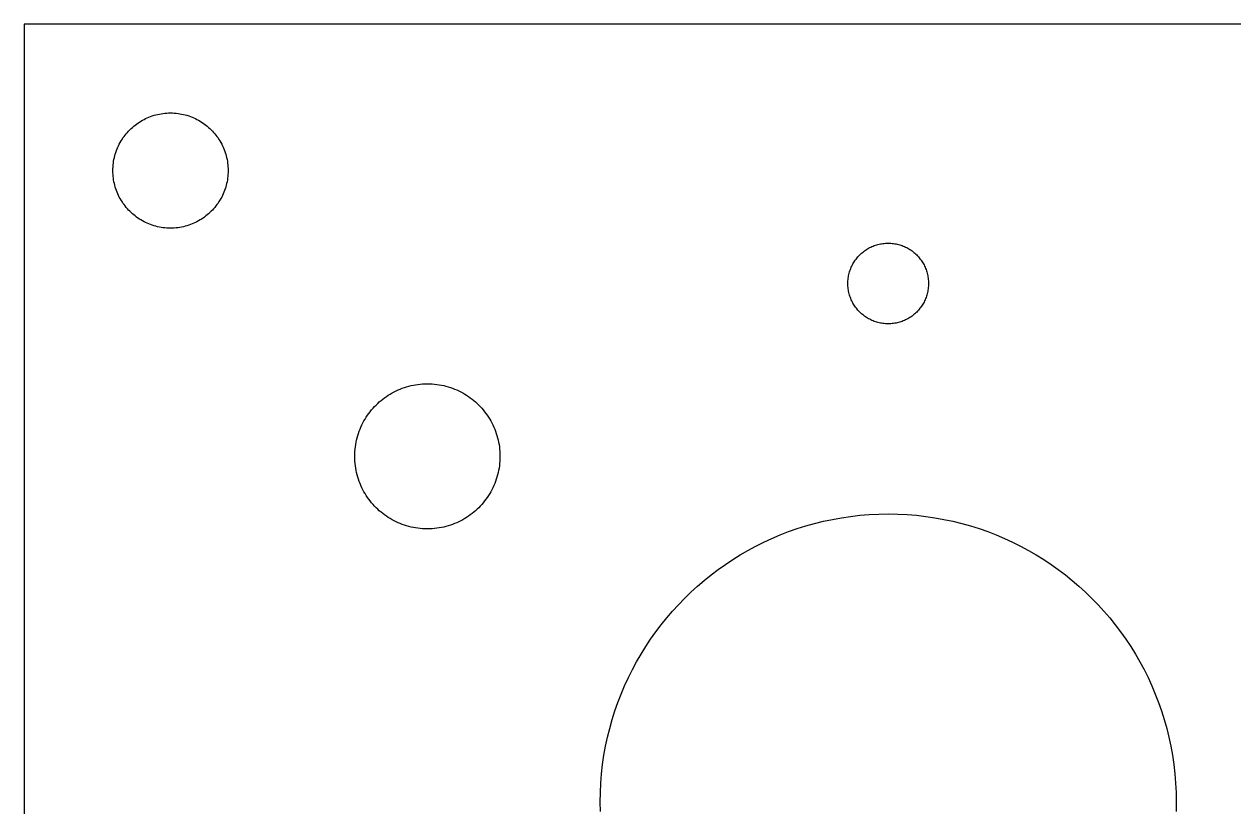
# Model space of a CAD drawing. Header units: metres. Extents: x -105 to 105, y -68 to 68.
# Drawn here: x -105 to 0, y -0.4 to 67.5 of the extents above; entities that cross this region are included whole.
import ezdxf

# ---------------------------------------------------------------- set-up
doc = ezdxf.new("R2010")
doc.units = ezdxf.units.M

msp = doc.modelspace()

# ---------------------------------------------------------------- linework, layer by layer
for p, q in [((105, 67.5), (-105, 67.5)), ((-105, 67.5), (-105, -67.5)), ((-95.3756, 58.7424), (-95.2529, 58.8353)), ((-95.2529, 58.8353), (-95.1274, 58.9244)), ((-95.1274, 58.9244), (-94.999, 59.0097)), ((-94.999, 59.0097), (-94.8679, 59.0911)), ((-94.8679, 59.0911), (-94.7341, 59.1685)), ((-94.7341, 59.1685), (-94.5978, 59.2419)), ((-94.5978, 59.2419), (-94.459, 59.3111)), ((-94.459, 59.3111), (-94.3177, 59.3762)), ((-94.3177, 59.3762), (-94.1741, 59.4369)), ((-94.1741, 59.4369), (-94.0284, 59.4932)), ((-94.0284, 59.4932), (-93.8804, 59.5451)), ((-93.8804, 59.5451), (-93.7303, 59.5924)), ((-93.7303, 59.5924), (-93.5783, 59.6351)), ((-93.5783, 59.6351), (-93.4243, 59.6731)), ((-93.4243, 59.6731), (-93.2686, 59.7062)), ((-93.2686, 59.7062), (-93.111, 59.7345)), ((-93.111, 59.7345), (-92.9518, 59.7579)), ((-92.9518, 59.7579), (-92.791, 59.7762)), ((-92.791, 59.7762), (-92.6287, 59.7893)), ((-92.6287, 59.7893), (-92.465, 59.7973)), ((-92.465, 59.7973), (-92.3, 59.8)), ((-92.3, 59.8), (-92.1349, 59.7973)), ((-92.1349, 59.7973), (-91.9713, 59.7894)), ((-91.9713, 59.7894), (-91.809, 59.7762)), ((-91.809, 59.7762), (-91.6482, 59.7579)), ((-91.6482, 59.7579), (-91.489, 59.7346)), ((-91.489, 59.7346), (-91.3314, 59.7063)), ((-91.3314, 59.7063), (-91.1757, 59.6731)), ((-91.1757, 59.6731), (-91.0217, 59.6351)), ((-91.0217, 59.6351), (-90.8697, 59.5924)), ((-90.8697, 59.5924), (-90.7196, 59.5451)), ((-90.7196, 59.5451), (-90.5716, 59.4932)), ((-90.5716, 59.4932), (-90.4258, 59.4369)), ((-90.4258, 59.4369), (-90.2823, 59.3762)), ((-90.2823, 59.3762), (-90.141, 59.3112)), ((-90.141, 59.3112), (-90.0022, 59.2419)), ((-90.0022, 59.2419), (-89.8659, 59.1685)), ((-89.8659, 59.1685), (-89.7321, 59.0911)), ((-89.7321, 59.0911), (-89.601, 59.0097)), ((-89.601, 59.0097), (-89.4726, 58.9244)), ((-89.4726, 58.9244), (-89.347, 58.8353)), ((-89.347, 58.8353), (-89.2244, 58.7425)), ((-96.4244, 57.6274), (-96.3353, 57.7529)), ((-96.3353, 57.7529), (-96.2425, 57.8756)), ((-96.2425, 57.8756), (-96.146, 57.9952)), ((-96.146, 57.9952), (-96.046, 58.1118)), ((-96.046, 58.1118), (-95.9424, 58.2253)), ((-95.9424, 58.2253), (-95.8355, 58.3355)), ((-95.8355, 58.3355), (-95.7253, 58.4424)), ((-95.7253, 58.4424), (-95.6119, 58.5459)), ((-95.6119, 58.5459), (-95.4953, 58.646)), ((-95.4953, 58.646), (-95.3756, 58.7424)), ((-89.2244, 58.7425), (-89.1047, 58.646)), ((-89.1047, 58.646), (-88.9881, 58.546)), ((-88.9881, 58.546), (-88.8747, 58.4424)), ((-88.8747, 58.4424), (-88.7645, 58.3355)), ((-88.7645, 58.3355), (-88.6575, 58.2253)), ((-88.6575, 58.2253), (-88.554, 58.1119)), ((-88.554, 58.1119), (-88.454, 57.9953)), ((-88.454, 57.9953), (-88.3575, 57.8756)), ((-88.3575, 57.8756), (-88.2647, 57.7529)), ((-88.2647, 57.7529), (-88.1756, 57.6274)), ((-96.9369, 56.6741), (-96.8762, 56.8177)), ((-96.8762, 56.8177), (-96.8111, 56.959)), ((-96.8111, 56.959), (-96.7419, 57.0978)), ((-96.7419, 57.0978), (-96.6685, 57.2341)), ((-96.6685, 57.2341), (-96.5911, 57.3679)), ((-96.5911, 57.3679), (-96.5097, 57.499)), ((-96.5097, 57.499), (-96.4244, 57.6274)), ((-88.1756, 57.6274), (-88.0903, 57.499)), ((-88.0903, 57.499), (-88.0089, 57.3679)), ((-88.0089, 57.3679), (-87.9315, 57.2341)), ((-87.9315, 57.2341), (-87.8581, 57.0978)), ((-87.8581, 57.0978), (-87.7888, 56.959)), ((-87.7888, 56.959), (-87.7238, 56.8177)), ((-87.7238, 56.8177), (-87.6631, 56.6742)), ((-97.2345, 55.611), (-97.2063, 55.7686)), ((-97.2063, 55.7686), (-97.1731, 55.9243)), ((-97.1731, 55.9243), (-97.1351, 56.0783)), ((-97.1351, 56.0783), (-97.0924, 56.2303)), ((-97.0924, 56.2303), (-97.0451, 56.3804)), ((-97.0451, 56.3804), (-96.9932, 56.5284)), ((-96.9932, 56.5284), (-96.9369, 56.6741)), ((-87.6631, 56.6742), (-87.6068, 56.5284)), ((-87.6068, 56.5284), (-87.5549, 56.3804)), ((-87.5549, 56.3804), (-87.5076, 56.2304)), ((-87.5076, 56.2304), (-87.4649, 56.0783)), ((-87.4649, 56.0783), (-87.4269, 55.9244)), ((-87.4269, 55.9244), (-87.3937, 55.7686)), ((-87.3937, 55.7686), (-87.3654, 55.611)), ((-97.3, 54.8), (-97.2973, 54.965)), ((-97.2973, 54.6349), (-97.3, 54.8)), ((-97.2973, 54.965), (-97.2894, 55.1287)), ((-97.2894, 54.4712), (-97.2973, 54.6349)), ((-97.2894, 55.1287), (-97.2762, 55.291)), ((-97.2762, 55.291), (-97.2579, 55.4518)), ((-97.2579, 55.4518), (-97.2345, 55.611)), ((-87.3654, 55.611), (-87.3421, 55.4518)), ((-87.3421, 55.4518), (-87.3238, 55.291)), ((-87.3238, 55.291), (-87.3106, 55.1288)), ((-87.3106, 55.1288), (-87.3027, 54.9651)), ((-87.3027, 54.6349), (-87.3106, 54.4712)), ((-87.3027, 54.9651), (-87.3, 54.8)), ((-87.3, 54.8), (-87.3027, 54.6349)), ((-97.2762, 54.3089), (-97.2894, 54.4712)), ((-97.2579, 54.1481), (-97.2762, 54.3089)), ((-97.2346, 53.9889), (-97.2579, 54.1481)), ((-97.2063, 53.8314), (-97.2346, 53.9889)), ((-97.1731, 53.6756), (-97.2063, 53.8314)), ((-97.1351, 53.5217), (-97.1731, 53.6756)), ((-87.4269, 53.6756), (-87.4649, 53.5217)), ((-87.3938, 53.8314), (-87.4269, 53.6756)), ((-87.3654, 53.989), (-87.3938, 53.8314)), ((-87.3421, 54.1482), (-87.3654, 53.989)), ((-87.3238, 54.3089), (-87.3421, 54.1482)), ((-87.3106, 54.4712), (-87.3238, 54.3089)), ((-97.0924, 53.3696), (-97.1351, 53.5217)), ((-97.0451, 53.2196), (-97.0924, 53.3696)), ((-96.9932, 53.0716), (-97.0451, 53.2196)), ((-96.9369, 52.9258), (-96.9932, 53.0716)), ((-96.8762, 52.7823), (-96.9369, 52.9258)), ((-96.8111, 52.641), (-96.8762, 52.7823)), ((-96.7419, 52.5022), (-96.8111, 52.641)), ((-96.6685, 52.3658), (-96.7419, 52.5022)), ((-87.8581, 52.5022), (-87.9315, 52.3659)), ((-87.7889, 52.641), (-87.8581, 52.5022)), ((-87.7238, 52.7823), (-87.7889, 52.641)), ((-87.6631, 52.9258), (-87.7238, 52.7823)), ((-87.6068, 53.0716), (-87.6631, 52.9258)), ((-87.5549, 53.2196), (-87.6068, 53.0716)), ((-87.5076, 53.3696), (-87.5549, 53.2196)), ((-87.4649, 53.5217), (-87.5076, 53.3696)), ((-96.5911, 52.2321), (-96.6685, 52.3658)), ((-96.5097, 52.101), (-96.5911, 52.2321)), ((-96.4244, 51.9726), (-96.5097, 52.101)), ((-96.3353, 51.847), (-96.4244, 51.9726)), ((-96.2425, 51.7244), (-96.3353, 51.847)), ((-96.146, 51.6047), (-96.2425, 51.7244)), ((-96.046, 51.4881), (-96.146, 51.6047)), ((-95.9425, 51.3747), (-96.046, 51.4881)), ((-88.554, 51.4881), (-88.6575, 51.3747)), ((-88.454, 51.6047), (-88.554, 51.4881)), ((-88.3575, 51.7244), (-88.454, 51.6047)), ((-88.2647, 51.8471), (-88.3575, 51.7244)), ((-88.1756, 51.9726), (-88.2647, 51.8471)), ((-88.0903, 52.101), (-88.1756, 51.9726)), ((-88.0089, 52.2321), (-88.0903, 52.101)), ((-87.9315, 52.3659), (-88.0089, 52.2321)), ((-95.8355, 51.2645), (-95.9425, 51.3747)), ((-95.7253, 51.1575), (-95.8355, 51.2645)), ((-95.6119, 51.054), (-95.7253, 51.1575)), ((-95.4953, 50.954), (-95.6119, 51.054)), ((-95.3756, 50.8575), (-95.4953, 50.954)), ((-95.2529, 50.7647), (-95.3756, 50.8575)), ((-95.1274, 50.6756), (-95.2529, 50.7647)), ((-94.999, 50.5903), (-95.1274, 50.6756)), ((-94.8679, 50.5089), (-94.999, 50.5903)), ((-94.7341, 50.4314), (-94.8679, 50.5089)), ((-94.5978, 50.3581), (-94.7341, 50.4314)), ((-89.8659, 50.4315), (-90.0022, 50.3581)), ((-89.7321, 50.5089), (-89.8659, 50.4315)), ((-89.601, 50.5903), (-89.7321, 50.5089)), ((-89.4726, 50.6756), (-89.601, 50.5903)), ((-89.3471, 50.7647), (-89.4726, 50.6756)), ((-89.2244, 50.8575), (-89.3471, 50.7647)), ((-89.1047, 50.954), (-89.2244, 50.8575)), ((-88.9881, 51.054), (-89.1047, 50.954)), ((-88.8747, 51.1576), (-88.9881, 51.054)), ((-88.7645, 51.2645), (-88.8747, 51.1576)), ((-88.6575, 51.3747), (-88.7645, 51.2645)), ((-94.459, 50.2888), (-94.5978, 50.3581)), ((-94.3177, 50.2238), (-94.459, 50.2888)), ((-94.1742, 50.1631), (-94.3177, 50.2238)), ((-94.0284, 50.1068), (-94.1742, 50.1631)), ((-93.8804, 50.0549), (-94.0284, 50.1068)), ((-93.7303, 50.0076), (-93.8804, 50.0549)), ((-93.5783, 49.9649), (-93.7303, 50.0076)), ((-93.4243, 49.9269), (-93.5783, 49.9649)), ((-93.2686, 49.8937), (-93.4243, 49.9269)), ((-93.111, 49.8654), (-93.2686, 49.8937)), ((-92.9518, 49.8421), (-93.111, 49.8654)), ((-92.791, 49.8238), (-92.9518, 49.8421)), ((-92.6288, 49.8106), (-92.791, 49.8238)), ((-92.465, 49.8027), (-92.6288, 49.8106)), ((-92.3, 49.8), (-92.465, 49.8027)), ((-92.135, 49.8027), (-92.3, 49.8)), ((-91.9713, 49.8106), (-92.135, 49.8027)), ((-91.809, 49.8238), (-91.9713, 49.8106)), ((-91.6482, 49.8421), (-91.809, 49.8238)), ((-91.489, 49.8654), (-91.6482, 49.8421)), ((-91.3315, 49.8938), (-91.489, 49.8654)), ((-91.1757, 49.9269), (-91.3315, 49.8938)), ((-91.0217, 49.9649), (-91.1757, 49.9269)), ((-90.8697, 50.0076), (-91.0217, 49.9649)), ((-90.7196, 50.0549), (-90.8697, 50.0076)), ((-90.5717, 50.1068), (-90.7196, 50.0549)), ((-90.4258, 50.1631), (-90.5717, 50.1068)), ((-90.2823, 50.2238), (-90.4258, 50.1631)), ((-90.141, 50.2888), (-90.2823, 50.2238)), ((-90.0022, 50.3581), (-90.141, 50.2888)), ((-31.2098, 48.2853), (-31.1063, 48.3216)), ((-31.1063, 48.3216), (-31.0012, 48.3547)), ((-31.0012, 48.3547), (-30.8948, 48.3846)), ((-30.8948, 48.3846), (-30.787, 48.4111)), ((-30.787, 48.4111), (-30.678, 48.4344)), ((-30.678, 48.4344), (-30.5677, 48.4542)), ((-30.5677, 48.4542), (-30.4563, 48.4705)), ((-30.4563, 48.4705), (-30.3437, 48.4833)), ((-30.3437, 48.4833), (-30.2301, 48.4926)), ((-30.2301, 48.4926), (-30.1155, 48.4981)), ((-30.1155, 48.4981), (-30, 48.5)), ((-30, 48.5), (-29.8845, 48.4981)), ((-29.8845, 48.4981), (-29.7699, 48.4926)), ((-29.7699, 48.4926), (-29.6563, 48.4833)), ((-29.6563, 48.4833), (-29.5437, 48.4705)), ((-29.5437, 48.4705), (-29.4323, 48.4542)), ((-29.4323, 48.4542), (-29.322, 48.4344)), ((-29.322, 48.4344), (-29.213, 48.4111)), ((-29.213, 48.4111), (-29.1052, 48.3846)), ((-29.1052, 48.3846), (-28.9987, 48.3547)), ((-28.9987, 48.3547), (-28.8937, 48.3216)), ((-28.8937, 48.3216), (-28.7901, 48.2852)), ((-32.6922, 47.2367), (-32.6222, 47.3183)), ((-32.6222, 47.3183), (-32.5497, 47.3977)), ((-32.5497, 47.3977), (-32.4749, 47.4749)), ((-32.4749, 47.4749), (-32.3977, 47.5497)), ((-32.3977, 47.5497), (-32.3183, 47.6222)), ((-32.3183, 47.6222), (-32.2367, 47.6922)), ((-32.2367, 47.6922), (-32.1529, 47.7597)), ((-32.1529, 47.7597), (-32.067, 47.8247)), ((-32.067, 47.8247), (-31.9792, 47.8871)), ((-31.9792, 47.8871), (-31.8893, 47.9468)), ((-31.8893, 47.9468), (-31.7975, 48.0038)), ((-31.7975, 48.0038), (-31.7039, 48.058)), ((-31.7039, 48.058), (-31.6084, 48.1093)), ((-31.6084, 48.1093), (-31.5113, 48.1578)), ((-31.5113, 48.1578), (-31.4124, 48.2033)), ((-31.4124, 48.2033), (-31.3119, 48.2458)), ((-31.3119, 48.2458), (-31.2098, 48.2853)), ((-28.7901, 48.2852), (-28.6881, 48.2458)), ((-28.6881, 48.2458), (-28.5876, 48.2033)), ((-28.5876, 48.2033), (-28.4887, 48.1578)), ((-28.4887, 48.1578), (-28.3915, 48.1093)), ((-28.3915, 48.1093), (-28.2961, 48.058)), ((-28.2961, 48.058), (-28.2025, 48.0038)), ((-28.2025, 48.0038), (-28.1107, 47.9468)), ((-28.1107, 47.9468), (-28.0208, 47.8871)), ((-28.0208, 47.8871), (-27.9329, 47.8247)), ((-27.9329, 47.8247), (-27.8471, 47.7597)), ((-27.8471, 47.7597), (-27.7633, 47.6922)), ((-27.7633, 47.6922), (-27.6817, 47.6221)), ((-27.6817, 47.6221), (-27.6023, 47.5497)), ((-27.6023, 47.5497), (-27.5251, 47.4749)), ((-27.5251, 47.4749), (-27.4503, 47.3977)), ((-27.4503, 47.3977), (-27.3778, 47.3183)), ((-27.3778, 47.3183), (-27.3078, 47.2367)), ((-33.3216, 46.1063), (-33.2852, 46.2098)), ((-33.2852, 46.2098), (-33.2458, 46.3119)), ((-33.2458, 46.3119), (-33.2033, 46.4124)), ((-33.2033, 46.4124), (-33.1578, 46.5113)), ((-33.1578, 46.5113), (-33.1093, 46.6084)), ((-33.1093, 46.6084), (-33.058, 46.7039)), ((-33.058, 46.7039), (-33.0038, 46.7975)), ((-33.0038, 46.7975), (-32.9468, 46.8893)), ((-32.9468, 46.8893), (-32.8871, 46.9792)), ((-32.8871, 46.9792), (-32.8247, 47.067)), ((-32.8247, 47.067), (-32.7597, 47.1529)), ((-32.7597, 47.1529), (-32.6922, 47.2367)), ((-27.3078, 47.2367), (-27.2403, 47.1529)), ((-27.2403, 47.1529), (-27.1753, 47.067)), ((-27.1753, 47.067), (-27.1129, 46.9792)), ((-27.1129, 46.9792), (-27.0532, 46.8893)), ((-27.0532, 46.8893), (-26.9962, 46.7975)), ((-26.9962, 46.7975), (-26.942, 46.7039)), ((-26.942, 46.7039), (-26.8907, 46.6084)), ((-26.8907, 46.6084), (-26.8422, 46.5113)), ((-26.8422, 46.5113), (-26.7967, 46.4124)), ((-26.7967, 46.4124), (-26.7542, 46.3119)), ((-26.7542, 46.3119), (-26.7147, 46.2098)), ((-26.7147, 46.2098), (-26.6784, 46.1063)), ((-33.4981, 45.1155), (-33.4926, 45.2301)), ((-33.4926, 45.2301), (-33.4833, 45.3437)), ((-33.4833, 45.3437), (-33.4705, 45.4563)), ((-33.4705, 45.4563), (-33.4542, 45.5677)), ((-33.4542, 45.5677), (-33.4344, 45.678)), ((-33.4344, 45.678), (-33.4111, 45.787)), ((-33.4111, 45.787), (-33.3846, 45.8948)), ((-33.3846, 45.8948), (-33.3547, 46.0012)), ((-33.3547, 46.0012), (-33.3216, 46.1063)), ((-26.6784, 46.1063), (-26.6453, 46.0012)), ((-26.6453, 46.0012), (-26.6154, 45.8948)), ((-26.6154, 45.8948), (-26.5888, 45.787)), ((-26.5888, 45.787), (-26.5656, 45.678)), ((-26.5656, 45.678), (-26.5458, 45.5677)), ((-26.5458, 45.5677), (-26.5295, 45.4563)), ((-26.5295, 45.4563), (-26.5167, 45.3437)), ((-26.5167, 45.3437), (-26.5074, 45.2301)), ((-26.5074, 45.2301), (-26.5019, 45.1155)), ((-33.5, 45), (-33.4981, 45.1155)), ((-33.4981, 44.8845), (-33.5, 45)), ((-33.4926, 44.7699), (-33.4981, 44.8845)), ((-33.4833, 44.6563), (-33.4926, 44.7699)), ((-33.4705, 44.5437), (-33.4833, 44.6563)), ((-33.4542, 44.4323), (-33.4705, 44.5437)), ((-33.4344, 44.322), (-33.4542, 44.4323)), ((-33.4111, 44.213), (-33.4344, 44.322)), ((-33.3846, 44.1052), (-33.4111, 44.213)), ((-33.3547, 43.9987), (-33.3846, 44.1052)), ((-26.6154, 44.1052), (-26.6453, 43.9987)), ((-26.5888, 44.213), (-26.6154, 44.1052)), ((-26.5656, 44.322), (-26.5888, 44.213)), ((-26.5458, 44.4323), (-26.5656, 44.322)), ((-26.5295, 44.5437), (-26.5458, 44.4323)), ((-26.5167, 44.6563), (-26.5295, 44.5437)), ((-26.5074, 44.7699), (-26.5167, 44.6563)), ((-26.5019, 44.8845), (-26.5074, 44.7699)), ((-26.5019, 45.1155), (-26.5, 45)), ((-26.5, 45), (-26.5019, 44.8845)), ((-33.3216, 43.8937), (-33.3547, 43.9987)), ((-33.2852, 43.7901), (-33.3216, 43.8937)), ((-33.2458, 43.6881), (-33.2852, 43.7901)), ((-33.2033, 43.5876), (-33.2458, 43.6881)), ((-33.1578, 43.4887), (-33.2033, 43.5876)), ((-33.1093, 43.3915), (-33.1578, 43.4887)), ((-33.058, 43.2961), (-33.1093, 43.3915)), ((-33.0038, 43.2025), (-33.058, 43.2961)), ((-32.9468, 43.1107), (-33.0038, 43.2025)), ((-32.8871, 43.0208), (-32.9468, 43.1107)), ((-27.0532, 43.1107), (-27.1129, 43.0208)), ((-26.9962, 43.2025), (-27.0532, 43.1107)), ((-26.942, 43.2961), (-26.9962, 43.2025)), ((-26.8907, 43.3915), (-26.942, 43.2961)), ((-26.8422, 43.4887), (-26.8907, 43.3915)), ((-26.7967, 43.5876), (-26.8422, 43.4887)), ((-26.7542, 43.6881), (-26.7967, 43.5876)), ((-26.7147, 43.7901), (-26.7542, 43.6881)), ((-26.6784, 43.8937), (-26.7147, 43.7901)), ((-26.6453, 43.9987), (-26.6784, 43.8937)), ((-32.8247, 42.9329), (-32.8871, 43.0208)), ((-32.7597, 42.8471), (-32.8247, 42.9329)), ((-32.6922, 42.7633), (-32.7597, 42.8471)), ((-32.6222, 42.6817), (-32.6922, 42.7633)), ((-32.5497, 42.6023), (-32.6222, 42.6817)), ((-32.4749, 42.5251), (-32.5497, 42.6023)), ((-32.3977, 42.4503), (-32.4749, 42.5251)), ((-32.3183, 42.3778), (-32.3977, 42.4503)), ((-32.2367, 42.3078), (-32.3183, 42.3778)), ((-32.1529, 42.2403), (-32.2367, 42.3078)), ((-32.067, 42.1753), (-32.1529, 42.2403)), ((-31.9792, 42.1129), (-32.067, 42.1753)), ((-31.8893, 42.0532), (-31.9792, 42.1129)), ((-31.7975, 41.9962), (-31.8893, 42.0532)), ((-28.1107, 42.0532), (-28.2025, 41.9962)), ((-28.0208, 42.1129), (-28.1107, 42.0532)), ((-27.9329, 42.1753), (-28.0208, 42.1129)), ((-27.8471, 42.2403), (-27.9329, 42.1753)), ((-27.7633, 42.3078), (-27.8471, 42.2403)), ((-27.6817, 42.3778), (-27.7633, 42.3078)), ((-27.6023, 42.4503), (-27.6817, 42.3778)), ((-27.5251, 42.5251), (-27.6023, 42.4503)), ((-27.4503, 42.6023), (-27.5251, 42.5251)), ((-27.3778, 42.6817), (-27.4503, 42.6023)), ((-27.3078, 42.7633), (-27.3778, 42.6817)), ((-27.2403, 42.8471), (-27.3078, 42.7633)), ((-27.1753, 42.9329), (-27.2403, 42.8471)), ((-27.1129, 43.0208), (-27.1753, 42.9329)), ((-31.7039, 41.942), (-31.7975, 41.9962)), ((-31.6084, 41.8907), (-31.7039, 41.942)), ((-31.5113, 41.8422), (-31.6084, 41.8907)), ((-31.4124, 41.7967), (-31.5113, 41.8422)), ((-31.3119, 41.7542), (-31.4124, 41.7967)), ((-31.2098, 41.7147), (-31.3119, 41.7542)), ((-31.1063, 41.6784), (-31.2098, 41.7147)), ((-31.0012, 41.6453), (-31.1063, 41.6784)), ((-30.8948, 41.6154), (-31.0012, 41.6453)), ((-30.787, 41.5888), (-30.8948, 41.6154)), ((-30.678, 41.5656), (-30.787, 41.5888)), ((-30.5677, 41.5458), (-30.678, 41.5656)), ((-30.4563, 41.5295), (-30.5677, 41.5458)), ((-30.3437, 41.5166), (-30.4563, 41.5295)), ((-30.2301, 41.5074), (-30.3437, 41.5166)), ((-30.1155, 41.5019), (-30.2301, 41.5074)), ((-30, 41.5), (-30.1155, 41.5019)), ((-29.8845, 41.5018), (-30, 41.5)), ((-29.7699, 41.5074), (-29.8845, 41.5018)), ((-29.6563, 41.5166), (-29.7699, 41.5074)), ((-29.5437, 41.5294), (-29.6563, 41.5166)), ((-29.4323, 41.5458), (-29.5437, 41.5294)), ((-29.322, 41.5656), (-29.4323, 41.5458)), ((-29.213, 41.5888), (-29.322, 41.5656)), ((-29.1052, 41.6154), (-29.213, 41.5888)), ((-28.9987, 41.6453), (-29.1052, 41.6154)), ((-28.8937, 41.6784), (-28.9987, 41.6453)), ((-28.7901, 41.7147), (-28.8937, 41.6784)), ((-28.6881, 41.7542), (-28.7901, 41.7147)), ((-28.5876, 41.7967), (-28.6881, 41.7542)), ((-28.4887, 41.8422), (-28.5876, 41.7967)), ((-28.3915, 41.8907), (-28.4887, 41.8422)), ((-28.2961, 41.942), (-28.3915, 41.8907)), ((-28.2025, 41.9962), (-28.2961, 41.942)), ((-72.7203, 35.6841), (-72.5423, 35.766)), ((-72.5423, 35.766), (-72.3614, 35.8425)), ((-72.3614, 35.8425), (-72.1777, 35.9135)), ((-72.1777, 35.9135), (-71.9913, 35.9788)), ((-71.9913, 35.9788), (-71.8022, 36.0384)), ((-71.8022, 36.0384), (-71.6107, 36.0922)), ((-71.6107, 36.0922), (-71.4167, 36.1401)), ((-71.4167, 36.1401), (-71.2204, 36.1819)), ((-71.2204, 36.1819), (-71.0219, 36.2175)), ((-71.0219, 36.2175), (-70.8213, 36.2469)), ((-70.8213, 36.2469), (-70.6187, 36.27)), ((-70.6187, 36.27), (-70.4142, 36.2866)), ((-70.4142, 36.2866), (-70.208, 36.2966)), ((-70.208, 36.2966), (-70, 36.3)), ((-70, 36.3), (-69.792, 36.2966)), ((-69.792, 36.2966), (-69.5858, 36.2866)), ((-69.5858, 36.2866), (-69.3813, 36.27)), ((-69.3813, 36.27), (-69.1787, 36.2469)), ((-69.1787, 36.2469), (-68.9781, 36.2175)), ((-68.9781, 36.2175), (-68.7796, 36.1819)), ((-68.7796, 36.1819), (-68.5833, 36.1401)), ((-68.5833, 36.1401), (-68.3893, 36.0922)), ((-68.3893, 36.0922), (-68.1978, 36.0384)), ((-68.1978, 36.0384), (-68.0087, 35.9788)), ((-68.0087, 35.9788), (-67.8223, 35.9135)), ((-67.8223, 35.9135), (-67.6386, 35.8425)), ((-67.6386, 35.8425), (-67.4577, 35.766)), ((-67.4577, 35.766), (-67.2797, 35.6841)), ((-74.3159, 34.5895), (-74.1729, 34.7199)), ((-74.1729, 34.7199), (-74.026, 34.8459)), ((-74.026, 34.8459), (-73.8752, 34.9675)), ((-73.8752, 34.9675), (-73.7207, 35.0845)), ((-73.7207, 35.0845), (-73.5625, 35.1967)), ((-73.5625, 35.1967), (-73.4007, 35.3042)), ((-73.4007, 35.3042), (-73.2355, 35.4068)), ((-73.2355, 35.4068), (-73.067, 35.5043)), ((-73.067, 35.5043), (-72.8952, 35.5968)), ((-72.8952, 35.5968), (-72.7203, 35.6841)), ((-67.2797, 35.6841), (-67.1048, 35.5968)), ((-67.1048, 35.5968), (-66.933, 35.5043)), ((-66.933, 35.5043), (-66.7645, 35.4068)), ((-66.7645, 35.4068), (-66.5993, 35.3042)), ((-66.5993, 35.3042), (-66.4375, 35.1967)), ((-66.4375, 35.1967), (-66.2793, 35.0845)), ((-66.2793, 35.0845), (-66.1248, 34.9675)), ((-66.1248, 34.9675), (-65.974, 34.8459)), ((-65.974, 34.8459), (-65.8271, 34.7199)), ((-65.8271, 34.7199), (-65.6841, 34.5895)), ((-75.1967, 33.5625), (-75.0845, 33.7207)), ((-75.0845, 33.7207), (-74.9675, 33.8752)), ((-74.9675, 33.8752), (-74.8459, 34.026)), ((-74.8459, 34.026), (-74.7199, 34.1729)), ((-74.7199, 34.1729), (-74.5895, 34.3159)), ((-74.5895, 34.3159), (-74.4548, 34.4548)), ((-74.4548, 34.4548), (-74.3159, 34.5895)), ((-65.6841, 34.5895), (-65.5452, 34.4548)), ((-65.5452, 34.4548), (-65.4105, 34.3159)), ((-65.4105, 34.3159), (-65.2801, 34.1729)), ((-65.2801, 34.1729), (-65.1541, 34.026)), ((-65.1541, 34.026), (-65.0325, 33.8752)), ((-65.0325, 33.8752), (-64.9155, 33.7207)), ((-64.9155, 33.7207), (-64.8033, 33.5625)), ((-75.766, 32.5423), (-75.6841, 32.7203)), ((-75.6841, 32.7203), (-75.5968, 32.8952)), ((-75.5968, 32.8952), (-75.5043, 33.067)), ((-75.5043, 33.067), (-75.4068, 33.2355)), ((-75.4068, 33.2355), (-75.3042, 33.4007)), ((-75.3042, 33.4007), (-75.1967, 33.5625)), ((-64.8033, 33.5625), (-64.6958, 33.4007)), ((-64.6958, 33.4007), (-64.5932, 33.2355)), ((-64.5932, 33.2355), (-64.4957, 33.067)), ((-64.4957, 33.067), (-64.4032, 32.8952)), ((-64.4032, 32.8952), (-64.3159, 32.7203)), ((-64.3159, 32.7203), (-64.234, 32.5423)), ((-76.1401, 31.4167), (-76.0922, 31.6107)), ((-76.0922, 31.6107), (-76.0384, 31.8022)), ((-76.0384, 31.8022), (-75.9788, 31.9913)), ((-75.9788, 31.9913), (-75.9135, 32.1777)), ((-75.9135, 32.1777), (-75.8425, 32.3614)), ((-75.8425, 32.3614), (-75.766, 32.5423)), ((-64.234, 32.5423), (-64.1575, 32.3614)), ((-64.1575, 32.3614), (-64.0865, 32.1777)), ((-64.0865, 32.1777), (-64.0212, 31.9913)), ((-64.0212, 31.9913), (-63.9616, 31.8022)), ((-63.9616, 31.8022), (-63.9078, 31.6107)), ((-63.9078, 31.6107), (-63.8599, 31.4167)), ((-76.2866, 30.4142), (-76.27, 30.6187)), ((-76.27, 30.6187), (-76.2469, 30.8213)), ((-76.2469, 30.8213), (-76.2175, 31.0219)), ((-76.2175, 31.0219), (-76.1819, 31.2204)), ((-76.1819, 31.2204), (-76.1401, 31.4167)), ((-63.8599, 31.4167), (-63.8181, 31.2204)), ((-63.8181, 31.2204), (-63.7825, 31.0219)), ((-63.7825, 31.0219), (-63.7531, 30.8213)), ((-63.7531, 30.8213), (-63.73, 30.6187)), ((-63.73, 30.6187), (-63.7134, 30.4142)), ((-76.3, 30), (-76.2966, 30.2079)), ((-76.2966, 29.792), (-76.3, 30)), ((-76.2966, 30.2079), (-76.2866, 30.4142)), ((-76.2866, 29.5858), (-76.2966, 29.792)), ((-76.27, 29.3813), (-76.2866, 29.5858)), ((-63.7134, 29.5858), (-63.73, 29.3813)), ((-63.7134, 30.4142), (-63.7034, 30.2079)), ((-63.7034, 29.792), (-63.7134, 29.5858)), ((-63.7034, 30.2079), (-63.7, 30)), ((-63.7, 30), (-63.7034, 29.792)), ((-76.2469, 29.1787), (-76.27, 29.3813)), ((-76.2175, 28.9781), (-76.2469, 29.1787)), ((-76.1819, 28.7796), (-76.2175, 28.9781)), ((-76.1401, 28.5833), (-76.1819, 28.7796)), ((-76.0922, 28.3893), (-76.1401, 28.5833)), ((-76.0384, 28.1978), (-76.0922, 28.3893)), ((-63.9078, 28.3893), (-63.9615, 28.1978)), ((-63.8599, 28.5833), (-63.9078, 28.3893)), ((-63.8181, 28.7796), (-63.8599, 28.5833)), ((-63.7824, 28.9781), (-63.8181, 28.7796)), ((-63.753, 29.1787), (-63.7824, 28.9781)), ((-63.73, 29.3813), (-63.753, 29.1787)), ((-75.9788, 28.0087), (-76.0384, 28.1978)), ((-75.9135, 27.8223), (-75.9788, 28.0087)), ((-75.8425, 27.6385), (-75.9135, 27.8223)), ((-75.766, 27.4577), (-75.8425, 27.6385)), ((-75.684, 27.2797), (-75.766, 27.4577)), ((-64.234, 27.4577), (-64.3159, 27.2797)), ((-64.1575, 27.6385), (-64.234, 27.4577)), ((-64.0865, 27.8223), (-64.1575, 27.6385)), ((-64.0212, 28.0087), (-64.0865, 27.8223)), ((-63.9615, 28.1978), (-64.0212, 28.0087)), ((-75.5968, 27.1048), (-75.684, 27.2797)), ((-75.5043, 26.933), (-75.5968, 27.1048)), ((-75.4068, 26.7645), (-75.5043, 26.933)), ((-75.3042, 26.5992), (-75.4068, 26.7645)), ((-75.1967, 26.4375), (-75.3042, 26.5992)), ((-75.0844, 26.2793), (-75.1967, 26.4375)), ((-74.9675, 26.1248), (-75.0844, 26.2793)), ((-64.9155, 26.2793), (-65.0325, 26.1247)), ((-64.8033, 26.4375), (-64.9155, 26.2793)), ((-64.6958, 26.5992), (-64.8033, 26.4375)), ((-64.5932, 26.7645), (-64.6958, 26.5992)), ((-64.4956, 26.933), (-64.5932, 26.7645)), ((-64.4032, 27.1048), (-64.4956, 26.933)), ((-64.3159, 27.2797), (-64.4032, 27.1048)), ((-74.8459, 25.974), (-74.9675, 26.1248)), ((-74.7199, 25.827), (-74.8459, 25.974)), ((-74.5895, 25.6841), (-74.7199, 25.827)), ((-74.4548, 25.5452), (-74.5895, 25.6841)), ((-74.3159, 25.4105), (-74.4548, 25.5452)), ((-74.1729, 25.2801), (-74.3159, 25.4105)), ((-74.026, 25.1541), (-74.1729, 25.2801)), ((-65.827, 25.2801), (-65.974, 25.1541)), ((-65.6841, 25.4105), (-65.827, 25.2801)), ((-65.5452, 25.5452), (-65.6841, 25.4105)), ((-65.4105, 25.6841), (-65.5452, 25.5452)), ((-65.2801, 25.827), (-65.4105, 25.6841)), ((-65.1541, 25.974), (-65.2801, 25.827)), ((-65.0325, 26.1247), (-65.1541, 25.974)), ((-73.8752, 25.0325), (-74.026, 25.1541)), ((-73.7207, 24.9155), (-73.8752, 25.0325)), ((-73.5625, 24.8033), (-73.7207, 24.9155)), ((-73.4007, 24.6958), (-73.5625, 24.8033)), ((-73.2355, 24.5932), (-73.4007, 24.6958)), ((-73.067, 24.4957), (-73.2355, 24.5932)), ((-72.8952, 24.4032), (-73.067, 24.4957)), ((-72.7203, 24.3159), (-72.8952, 24.4032)), ((-72.5423, 24.234), (-72.7203, 24.3159)), ((-72.3614, 24.1575), (-72.5423, 24.234)), ((-72.1777, 24.0865), (-72.3614, 24.1575)), ((-67.6385, 24.1575), (-67.8223, 24.0865)), ((-67.4577, 24.234), (-67.6385, 24.1575)), ((-67.2797, 24.3159), (-67.4577, 24.234)), ((-67.1048, 24.4032), (-67.2797, 24.3159)), ((-66.933, 24.4956), (-67.1048, 24.4032)), ((-66.7645, 24.5932), (-66.933, 24.4956)), ((-66.5992, 24.6958), (-66.7645, 24.5932)), ((-66.4375, 24.8033), (-66.5992, 24.6958)), ((-66.2793, 24.9155), (-66.4375, 24.8033)), ((-66.1248, 25.0325), (-66.2793, 24.9155)), ((-65.974, 25.1541), (-66.1248, 25.0325)), ((-37.1517, 23.9621), (-36.3915, 24.1755)), ((-36.3915, 24.1755), (-35.6217, 24.3654)), ((-35.6217, 24.3654), (-34.8428, 24.5313)), ((-34.8428, 24.5313), (-34.0551, 24.6728)), ((-34.0551, 24.6728), (-33.2591, 24.7895)), ((-33.2591, 24.7895), (-32.4552, 24.881)), ((-32.4552, 24.881), (-31.6437, 24.9468)), ((-31.6437, 24.9468), (-30.8252, 24.9866)), ((-30.8252, 24.9866), (-30, 25)), ((-30, 25), (-29.1748, 24.9866)), ((-29.1748, 24.9866), (-28.3562, 24.9468)), ((-28.3562, 24.9468), (-27.5448, 24.881)), ((-27.5448, 24.881), (-26.7409, 24.7895)), ((-26.7409, 24.7895), (-25.9449, 24.6728)), ((-25.9449, 24.6728), (-25.1572, 24.5313)), ((-25.1572, 24.5313), (-24.3783, 24.3654)), ((-24.3783, 24.3654), (-23.6085, 24.1755)), ((-23.6085, 24.1755), (-22.8483, 23.9621)), ((-71.9913, 24.0212), (-72.1777, 24.0865)), ((-71.8022, 23.9615), (-71.9913, 24.0212)), ((-71.6106, 23.9078), (-71.8022, 23.9615)), ((-71.4167, 23.8599), (-71.6106, 23.9078)), ((-71.2204, 23.8181), (-71.4167, 23.8599)), ((-71.0219, 23.7824), (-71.2204, 23.8181)), ((-70.8213, 23.753), (-71.0219, 23.7824)), ((-70.6187, 23.73), (-70.8213, 23.753)), ((-70.4142, 23.7134), (-70.6187, 23.73)), ((-70.2079, 23.7034), (-70.4142, 23.7134)), ((-70, 23.7), (-70.2079, 23.7034)), ((-69.792, 23.7034), (-70, 23.7)), ((-69.5858, 23.7134), (-69.792, 23.7034)), ((-69.3813, 23.73), (-69.5858, 23.7134)), ((-69.1787, 23.753), (-69.3813, 23.73)), ((-68.9781, 23.7824), (-69.1787, 23.753)), ((-68.7796, 23.8181), (-68.9781, 23.7824)), ((-68.5833, 23.8599), (-68.7796, 23.8181)), ((-68.3893, 23.9078), (-68.5833, 23.8599)), ((-68.1978, 23.9615), (-68.3893, 23.9078)), ((-68.0087, 24.0212), (-68.1978, 23.9615)), ((-67.8223, 24.0865), (-68.0087, 24.0212)), ((-40.0886, 22.8809), (-39.3708, 23.1844)), ((-39.3708, 23.1844), (-38.6418, 23.4661)), ((-38.6418, 23.4661), (-37.9019, 23.7255)), ((-37.9019, 23.7255), (-37.1517, 23.9621)), ((-22.8483, 23.9621), (-22.0981, 23.7255)), ((-22.0981, 23.7255), (-21.3582, 23.4661)), ((-21.3582, 23.4661), (-20.6292, 23.1844)), ((-20.6292, 23.1844), (-19.9114, 22.8809)), ((-42.1706, 21.8426), (-41.4889, 22.2095)), ((-41.4889, 22.2095), (-40.7948, 22.5557)), ((-40.7948, 22.5557), (-40.0886, 22.8809)), ((-19.9114, 22.8809), (-19.2052, 22.5557)), ((-19.2052, 22.5557), (-18.5111, 22.2095)), ((-18.5111, 22.2095), (-17.8294, 21.8426)), ((-44.1369, 20.622), (-43.495, 21.0484)), ((-43.495, 21.0484), (-42.8395, 21.4555)), ((-42.8395, 21.4555), (-42.1706, 21.8426)), ((-17.8294, 21.8426), (-17.1605, 21.4555)), ((-17.1605, 21.4555), (-16.505, 21.0484)), ((-16.505, 21.0484), (-15.8631, 20.622)), ((-45.3779, 19.7123), (-44.7647, 20.1764)), ((-44.7647, 20.1764), (-44.1369, 20.622)), ((-15.8631, 20.622), (-15.2353, 20.1764)), ((-15.2353, 20.1764), (-14.6221, 19.7123)), ((-46.5593, 18.7298), (-45.9763, 19.2299)), ((-45.9763, 19.2299), (-45.3779, 19.7123)), ((-14.6221, 19.7123), (-14.0237, 19.2299)), ((-14.0237, 19.2299), (-13.4407, 18.7298)), ((-47.6777, 17.6777), (-47.1265, 18.2122)), ((-47.1265, 18.2122), (-46.5593, 18.7298)), ((-13.4407, 18.7298), (-12.8734, 18.2122)), ((-12.8734, 18.2122), (-12.3223, 17.6777)), ((-48.7298, 16.5593), (-48.2122, 17.1266)), ((-48.2122, 17.1266), (-47.6777, 17.6777)), ((-12.3223, 17.6777), (-11.7878, 17.1266)), ((-11.7878, 17.1266), (-11.2702, 16.5593)), ((-49.7123, 15.3779), (-49.2299, 15.9763)), ((-49.2299, 15.9763), (-48.7298, 16.5593)), ((-11.2702, 16.5593), (-10.7701, 15.9763)), ((-10.7701, 15.9763), (-10.2877, 15.3779)), ((-50.622, 14.1369), (-50.1764, 14.7647)), ((-50.1764, 14.7647), (-49.7123, 15.3779)), ((-10.2877, 15.3779), (-9.82355, 14.7647)), ((-9.82355, 14.7647), (-9.37804, 14.1369)), ((-51.0484, 13.495), (-50.622, 14.1369)), ((-9.37804, 14.1369), (-8.95155, 13.495)), ((-51.8427, 12.1706), (-51.4555, 12.8395)), ((-51.4555, 12.8395), (-51.0484, 13.495)), ((-8.95155, 13.495), (-8.54451, 12.8395)), ((-8.54451, 12.8395), (-8.15735, 12.1706)), ((-52.2095, 11.4889), (-51.8427, 12.1706)), ((-8.15735, 12.1706), (-7.79045, 11.4889)), ((-52.8809, 10.0886), (-52.5557, 10.7948)), ((-52.5557, 10.7948), (-52.2095, 11.4889)), ((-7.79045, 11.4889), (-7.44424, 10.7948)), ((-7.44424, 10.7948), (-7.11914, 10.0886)), ((-53.1844, 9.37079), (-52.8809, 10.0886)), ((-7.11914, 10.0886), (-6.81554, 9.37079)), ((-53.7255, 7.90193), (-53.4661, 8.64175)), ((-53.4661, 8.64175), (-53.1844, 9.37079)), ((-6.81554, 9.37079), (-6.53386, 8.64177)), ((-6.53386, 8.64177), (-6.27452, 7.90193)), ((-53.9621, 7.1517), (-53.7255, 7.90193)), ((-6.27452, 7.90193), (-6.03792, 7.1517)), ((-54.3654, 5.62172), (-54.1755, 6.39149)), ((-54.1755, 6.39149), (-53.9621, 7.1517)), ((-6.03792, 7.1517), (-5.82448, 6.39151)), ((-5.82448, 6.39151), (-5.63461, 5.62173)), ((-54.5313, 4.84279), (-54.3654, 5.62172)), ((-5.63461, 5.62173), (-5.46872, 4.8428)), ((-54.6728, 4.05511), (-54.5313, 4.84279)), ((-5.46872, 4.8428), (-5.32721, 4.05513)), ((-54.881, 2.45518), (-54.7895, 3.25911)), ((-54.7895, 3.25911), (-54.6728, 4.05511)), ((-5.32721, 4.05513), (-5.21053, 3.25912)), ((-5.21053, 3.25912), (-5.11903, 2.4552)), ((-54.9468, 1.64375), (-54.881, 2.45518)), ((-5.11903, 2.4552), (-5.05319, 1.64375)), ((-54.9866, 0.82521), (-54.9468, 1.64375)), ((-5.05319, 1.64375), (-5.01337, 0.82523)), ((-55, 0), (-54.9866, 0.82521)), ((-54.9866, -0.82523), (-55, 0)), ((-5.01337, 0.82523), (-5, 0)), ((-5, 0), (-5.01335, -0.82521))]:
    msp.add_line(p, q)

doc.saveas('drawing.dxf')
